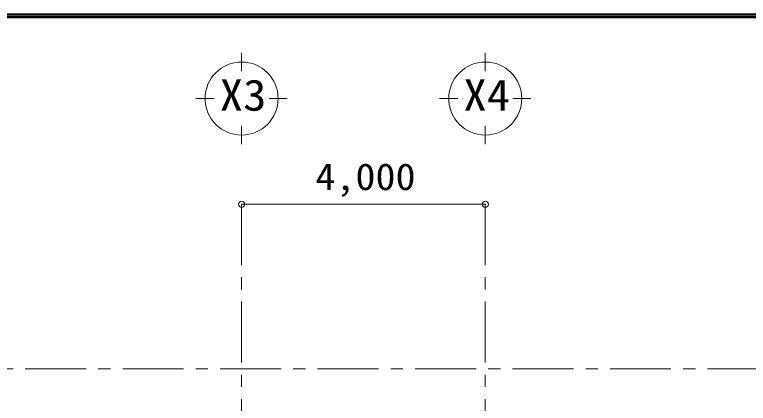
# Model space of a CAD drawing. Units: millimetres at full size, sheet at 1:200; details may follow other scales. Extents: x -55340 to 55340, y -38040 to 38040.
# Drawn here: x -38633 to -26591, y 31655 to 38040 of the extents above; entities that cross this region are included whole.
import ezdxf
from ezdxf.enums import TextEntityAlignment as Align

# ---------------------------------------------------------------- set-up
doc = ezdxf.new("R2010")
doc.units = ezdxf.units.MM
doc.header["$LTSCALE"] = 200
doc.header["$PDMODE"] = 32
doc.header["$PDSIZE"] = 100
doc.linetypes.add('CHAIN1', pattern=[8, 5, -1, 1, -1])
for name, color, linetype, lineweight in [('0-1_通り芯', 3, 'Continuous', 18), ('0-A_寸法', 6, 'Continuous', 9), ('F-0_F-0ﾚｲﾔ', 5, 'Continuous', 50)]:
    doc.layers.add(name, color=color, linetype=linetype, lineweight=lineweight)
doc.styles.add('ＭＳ ゴシック', font='')
doc.styles.get('ＭＳ ゴシック').set_extended_font_data('MS Gothic')

msp = doc.modelspace()

# ---------------------------------------------------------------- linework, layer by layer
at = {"layer": '0-1_通り芯'}
for p, q in [((-34908.1, 37412.3), (-34908.1, 37112.3)), ((-30908.2, 37412.3), (-30908.2, 37112.3)), ((-35358.1, 36662.3), (-35658.1, 36662.3)), ((-34158.1, 36662.3), (-34458.1, 36662.3)), ((-31358.2, 36662.3), (-31658.2, 36662.3)), ((-30158.2, 36662.3), (-30458.2, 36662.3)), ((-34908.1, 35912.3), (-34908.1, 36212.3)), ((-30908.2, 35912.3), (-30908.2, 36212.3))]:
    msp.add_line(p, q, dxfattribs=at)
at = {"layer": '0-1_通り芯', "color": 4, "linetype": 'CHAIN1', "lineweight": 9}
for p, q in [((-34908.1, 34926.2), (-34908.1, 24920.9)), ((-30908.1, 34926.2), (-30908.1, 24920.9)), ((40940.1, 32220.9), (-47566.2, 32220.9))]:
    msp.add_line(p, q, dxfattribs=at)
at = {"layer": '0-1_通り芯'}
for centre in [(-34908.1, 36662.3), (-30908.2, 36662.3)]:
    msp.add_circle(centre, 600, dxfattribs=at)
at = {"layer": '0-A_寸法', "color": 4}
msp.add_line((-34908.1, 34926.2), (-30908.1, 34926.2), dxfattribs=at)
at = {"layer": '0-A_寸法'}
for p in [(-34908.1, 34926.2), (-30908.1, 34926.2)]:
    msp.add_point(p, dxfattribs=at)
at = {"layer": 'F-0_F-0ﾚｲﾔ'}
for p, q in [((-55340, 38040), (55340, 38040)), ((-55300, 38000), (55300, 38000))]:
    msp.add_line(p, q, dxfattribs=at)

# ---------------------------------------------------------------- texts
at = {"layer": '0-1_通り芯', "color": 2, "style": 'ＭＳ ゴシック', "width": 1.1}
for s, p in [('X3', (-35267.9, 36308.1)), ('X4', (-31267.9, 36308.1))]:
    msp.add_text(s, height=513.2, dxfattribs=at).set_placement(p, align=Align.BOTTOM_LEFT)
at = {"layer": '0-A_寸法', "color": 2, "style": 'ＭＳ ゴシック', "width": 1.1}
msp.add_text('4,000', height=439.9, dxfattribs=at).set_placement((-33698.1, 35026.2), align=Align.BOTTOM_LEFT)

doc.saveas('drawing.dxf')
